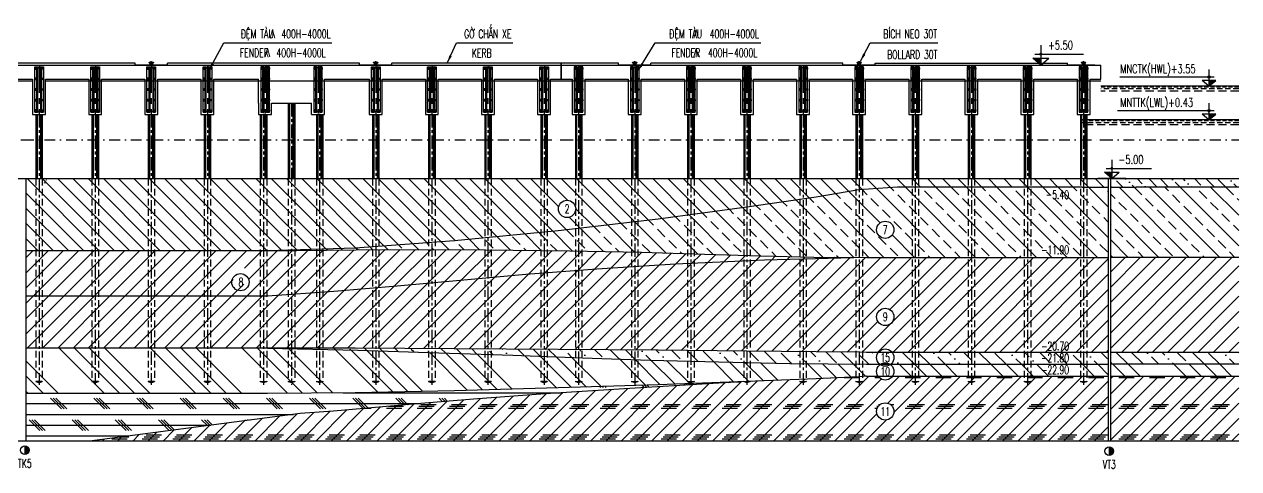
# Model space of a CAD drawing. Extents: x 109700 to 132561, y 54597 to 58712.
# Drawn here: x 121306 to 132561, y 54597 to 58712 of the extents above; entities that cross this region are included whole.
import ezdxf
from ezdxf.enums import TextEntityAlignment as Align

# ---------------------------------------------------------------- set-up
doc = ezdxf.new("R2010")
doc.units = 0
doc.header["$LTSCALE"] = 10
doc.header["$MEASUREMENT"] = 0
for name, pattern in [('CENTER', [2, 1.25, -0.25, 0.25, -0.25]), ('DASHDOT', [1, 0.5, -0.25, 0, -0.25]), ('HIDDEN', [0.375, 0.25, -0.125])]:
    doc.linetypes.add(name, pattern=pattern)
doc.layers.get('0').update_dxf_attribs({"color": 6, "linetype": 'CONTINUOUS'})
for name, color, linetype in [('BORDER', 6, 'CONTINUOUS'), ('Da', 9, 'CONTINUOUS'), ('Dem tau', 45, 'CONTINUOUS'), ('Dia chat', 8, 'CONTINUOUS'), ('Hatch', 8, 'CONTINUOUS'), ('Hatch coc', 7, 'CONTINUOUS'), ('Khuat 151', 151, 'HIDDEN'), ('Kich thuoc', 2, 'CONTINUOUS'), ('Lop dat', 171, 'CONTINUOUS'), ('Net tim', 6, 'CONTINUOUS'), ('Text', 4, 'CONTINUOUS'), ('Tim', 8, 'CENTER')]:
    doc.layers.add(name, color=color, linetype=linetype)
doc.styles.add('Chu thuong', font='vnsimple.shx', dxfattribs={"width": 0.75})
doc.styles.add('Kichthuoc', font='romans.shx', dxfattribs={"width": 0.6})
doc.styles.get("Standard").update_dxf_attribs({"font": 'vnsimpleh.shx', "width": 0.7})
doc.styles.add('Ten', font='Vharialn.ttf')
doc.linetypes.add('DAT_LINE', pattern='A,0.2,[2,g.shx,S=0.017,R=0,X=-0.017,Y=0],0.22', length=0.42)
doc.dimstyles.new('Le 500', dxfattribs={"dimscale": 500, "dimtxt": 0.2, "dimasz": 0.15, "dimexe": 0.1, "dimexo": 0.2, "dimgap": 0.1, "dimtad": 1, "dimdec": 0, "dimzin": 0, "dimdsep": 46, "dimtxsty": 'Kichthuoc', "dimblk": 'ARCHTICK', "dimcen": 0, "dimdle": 0.1, "dimclrd": 2, "dimclre": 2, "dimclrt": 256, "dimadec": 0, "dimazin": 0, "dimtfac": 1, "dimtdec": 0, "dimtix": 1, "dimtmove": 2, "dimatfit": 3, "dimfxl": 1, "dimtolj": 1, "dimtzin": 0, "dimarcsym": 0})
pattern_1 = [(45, (0, -7e-12), (-70.71068, 70.71068), []), (180, (70.7, -7e-12), (-6e-14, -282.8427), [141.42136, -141.42136]), (180, (88.4, 17.68), (-6e-14, -282.8427), [141.42136, -141.42136]), (180, (106.07, 35.36), (-6e-14, -282.8427), [141.42136, -141.42136])]

# ---------------------------------------------------------------- blocks, each defined once
blk = doc.blocks.new('Lamda 400H-3500L (mdung)')
at = {"layer": 'Dem tau'}
for p, q in [((0, 405), (0, -15)), ((27, 405), (0, 405)), ((16, 405), (16, -15)), ((16, 405), (24, 400)), ((27, 405), (38, 400)), ((27, 396), (27, -6)), ((53, 395), (27, 395)), ((53, 405), (42, 400)), ((80, 405), (53, 405)), ((53, 396), (53, -6)), ((64, 405), (56, 400)), ((64, 405), (64, -15)), ((80, -15), (80, 405)), ((0, -15), (27, -15)), ((27, -15), (0, -15)), ((16, -15), (24, -10)), ((53, -5), (27, -5)), ((27, -15), (38, -10)), ((53, -15), (42, -10)), ((80, -15), (53, -15)), ((53, -15), (80, -15)), ((64, -15), (56, -10))]:
    blk.add_line(p, q, dxfattribs=at)
for points in [[(12, 384), (12, 396), (0, 396), (0, 384)], [(68, 384), (68, 396), (80, 396), (80, 384)], [(12, 289), (12, 301), (0, 301), (0, 289)], [(68, 289), (68, 301), (80, 301), (80, 289)], [(12, 189), (12, 201), (0, 201), (0, 189)], [(68, 189), (68, 201), (80, 201), (80, 189)], [(12, 91), (12, 103), (0, 103), (0, 91)], [(12, -6), (12, 6), (0, 6), (0, -6)], [(68, 91), (68, 103), (80, 103), (80, 91)], [(68, -6), (68, 6), (80, 6), (80, -6)]]:
    blk.add_lwpolyline(points, close=True, dxfattribs=at)
for centre, radius, start, end in [((23, 396), 4.05, 358.0764, 68.0888), ((40, 404), 5, 242.8611, 297.1389), ((57, 396), 4.05, 111.9112, 181.9236), ((23, -6), 4.05, 291.9112, 1.9236), ((40, -14), 5, 62.8611, 117.1389), ((57, -6), 4.05, 178.0764, 248.0888)]:
    blk.add_arc(centre, radius, start, end, dxfattribs=at)
at = {"layer": 'Dem tau', "extrusion": (0, 0, -1)}
for centre in [(8, 390), (8, 295), (8, 195), (8, 97), (8, 0)]:
    blk.add_ellipse(centre, major_axis=(0, 4.2), ratio=0.5, dxfattribs=at)
at = {"layer": 'Dem tau'}
for centre in [(72, 390), (72, 295), (72, 195), (72, 97), (72, 0)]:
    blk.add_ellipse(centre, major_axis=(0, 4.2), ratio=0.5, dxfattribs=at)
at = {"layer": 'Tim', "ltscale": 5}
for p, q in [((14, 390), (-3, 390)), ((8, 382), (8, 399)), ((66, 390), (83, 390)), ((72, 382), (72, 399)), ((14, 295), (-3, 295)), ((8, 286), (8, 304)), ((66, 295), (83, 295)), ((72, 286), (72, 304)), ((14, 195), (-3, 195)), ((8, 187), (8, 204)), ((66, 195), (83, 195)), ((72, 187), (72, 204)), ((14, 97), (-3, 97)), ((8, 89), (8, 107)), ((8, -8), (8, 9)), ((66, 97), (83, 97)), ((72, 89), (72, 107)), ((72, -8), (72, 9)), ((14, 0), (-3, 0)), ((66, 0), (83, 0))]:
    blk.add_line(p, q, dxfattribs=at)
at = {"layer": 'Tim', "ltscale": 20}
blk.add_line((40, 414), (40, -26), dxfattribs=at)
blk = doc.blocks.new('_ArchTick')
at = {"color": 0, "linetype": 'ByBlock', "const_width": 0.15}
blk.add_lwpolyline([(-0.5, -0.5), (0.5, 0.5)], dxfattribs=at)
blk = doc.blocks.new('Md bich neo 200T')
at = {"layer": 'Net tim'}
blk.add_lwpolyline([(-52, 0), (-55, 6, -0.414214), (-50, 11), (50, 11, -0.414214), (55, 6), (52, 0)], format="xyb", close=True, dxfattribs=at)
for points in [[(-22, 25, 0.085878), (-24, 41, 0.317057), (-31, 46), (-32, 46, -0.869214), (-34, 62, -0.140625), (34, 62, -0.869214), (32, 46), (31, 46, 0.317057), (24, 41, 0.085878), (22, 25)], [(30, 11, -0.414214), (22, 19), (22, 45, 1), (-22, 45), (-22, 19, -0.414214), (-30, 11)]]:
    blk.add_lwpolyline(points, format="xyb", dxfattribs=at)
at = {"layer": 'Tim', "ltscale": 25}
blk.add_line((0, 0), (0, 82), dxfattribs=at)
blk = doc.blocks.new('A$C4AE13D6C')
at = {"layer": 'Net tim', "xscale": 0.5, "yscale": 0.5, "zscale": 0.5}
blk.add_blockref('Md bich neo 200T', (0, -2.75), dxfattribs=at)

msp = doc.modelspace()

# ---------------------------------------------------------------- hatches: boundary and pattern name
at = {"layer": 'Dia chat'}
h = msp.add_hatch(dxfattribs=at)
h.set_pattern_fill('ANSI31', color=256, scale=800, angle=90, style=0)
h.paths.add_polyline_path([(128645, 57112), (129039.1, 57178.9), (129398.6, 57204.2), (131111.4, 57204.2), (131351.4, 57204.2), (131351.4, 57283.2), (121321.4, 57283.2), (121321.4, 56614.2), (123561.4, 56614.2), (124372.1, 56639.6), (125293.5, 56706.4), (126253.5, 56800.9), (127180.2, 56909.2), (128001.4, 57017.5)])
h.paths.add_polyline_path([(126416.4, 57003.2, -1), (126256.4, 57003.2, -1)], flags=16)
h.paths.add_polyline_path([(126299.1, 56943.2), (126373.8, 56943.2), (126373.8, 57063.2), (126299.1, 57063.2)], flags=8)
h.paths.add_polyline_path([(121473.1, 57227.3), (121530, 57227.3), (121530, 57302.6), (121473.1, 57302.6)], flags=9)
h = msp.add_hatch(dxfattribs=at)
h.set_pattern_fill('ANSI33', color=256, scale=800, angle=90, style=0)
h.paths.add_polyline_path([(131351.4, 57204.2), (131111.4, 57204.2), (129398.6, 57204.2), (129039.1, 57178.9), (128645, 57112), (128001.4, 57017.5), (127180.2, 56909.2), (126253.5, 56800.9), (125293.5, 56706.4), (124372.1, 56639.6), (123561.4, 56614.2), (124654.2, 56625.7), (125577.7, 56625.1), (126359.7, 56615.8), (127027.6, 56600.9), (127609.1, 56584), (128131.8, 56568.4), (128623.4, 56557.3), (129111.4, 56554.2), (131351.4, 56554.2)])
h.paths.add_polyline_path([(129205.3, 56809.2, -1), (129365.3, 56809.2, -1)], flags=16)
h.paths.add_polyline_path([(129247.9, 56749.2), (129322.6, 56749.2), (129322.6, 56869.2), (129247.9, 56869.2)], flags=8)
h.paths.add_polyline_path([(130716.3, 56564.4), (131008.8, 56564.4), (131008.8, 56684.4), (130716.3, 56684.4)], flags=24)
h.paths.add_polyline_path([(130746, 57074.3), (131008.8, 57074.3), (131008.8, 57194.3), (130746, 57194.3)], flags=24)
h = msp.add_hatch(dxfattribs=at)
h.set_pattern_fill('ANSI33', color=256, scale=800, angle=90, style=0)
h.paths.add_polyline_path([(132561.1, 57204.2), (131611.4, 57204.2), (131371.4, 57204.2), (131371.4, 56554.2), (132561.1, 56554.2)])
h = msp.add_hatch(dxfattribs=at)
h.set_pattern_fill('ANSI31', color=256, scale=800, style=0)
h.paths.add_polyline_path([(127340.4, 56489.8), (128165.4, 56527.2), (129111.4, 56554.2), (128623.4, 56557.3), (128131.8, 56568.4), (127609.1, 56584), (127027.6, 56600.9), (126359.7, 56615.8), (125577.7, 56625.1), (124654.2, 56625.7), (123561.4, 56614.2), (121321.4, 56614.2), (121321.4, 56194.2), (123561.4, 56194.2), (124174.4, 56238.8), (124761.4, 56288.7), (125347, 56341.4), (125955.7, 56394.2), (126612, 56444.6)])
edge = h.paths.add_edge_path(flags=16)
edge.add_arc((123314.6, 56382.8), 80, 0, 360)
h = msp.add_hatch(dxfattribs=at)
h.set_pattern_fill('ANSI34', color=256, scale=800, angle=90, style=0)
h.paths.add_polyline_path([(131351.4, 55564.2), (129335.8, 55564.2, -0.0114491), (129332.9, 55562, -0.2375623), (129365.3, 55497.7, -0.1446513), (129352.4, 55454.2), (131351.4, 55454.2)])
h.paths.add_polyline_path([(129205.3, 55497.7, -0.2375623), (129237.6, 55562, -0.0114491), (129234.7, 55564.2), (129111.4, 55564.2), (128399.7, 55571.9), (127738.9, 55585.5), (127106.3, 55603.5), (126478.8, 55624.8), (125833.5, 55647.8), (125147.5, 55671.3), (124397.8, 55693.9), (123561.4, 55714.2), (121321.4, 55714.2), (121321.4, 55294.2), (123561.4, 55294.2), (124372.1, 55301.1), (125293.5, 55319.2), (126253.5, 55344.8), (127180.2, 55374.2), (128001.4, 55403.6), (128645, 55429.2), (129039.1, 55447.3), (129111.4, 55454.2), (129218.1, 55454.2, -0.1446513)])
h.paths.add_polyline_path([(130696.5, 55452.6), (131008.8, 55452.6), (131008.8, 55572.6), (130696.5, 55572.6)], flags=9)
h = msp.add_hatch(dxfattribs=at)
h.set_pattern_fill('ANSI34', color=256, scale=800, angle=90, style=0)
h.paths.add_polyline_path([(132561.1, 55564.2), (131371.4, 55564.2), (131371.4, 55454.2), (132561.1, 55454.2)])
at = {"layer": 'Hatch'}
h = msp.add_hatch(dxfattribs=at)
h.set_pattern_fill('ANSI31', color=256, scale=800, style=0)
h.paths.add_polyline_path([(131351.4, 56554.2), (129111.4, 56554.2), (128165.4, 56527.2), (127340.4, 56489.8), (126612, 56444.6), (125955.7, 56394.2), (125347, 56341.4), (124761.4, 56288.7), (124174.4, 56238.8), (123561.4, 56194.2), (121321.4, 56194.2), (121321.4, 55714.2), (123561.4, 55714.2), (124372.1, 55712.5), (125293.5, 55708), (126253.5, 55701.6), (127180.2, 55694.2), (128001.4, 55686.9), (128645, 55680.5), (129039.1, 55675.9), (129111.4, 55674.2), (129221.3, 55674.2, -0.5002199), (129349.3, 55674.2), (131351.4, 55674.2)])
h.paths.add_polyline_path([(129365.3, 56002.8, -1), (129205.3, 56002.8, -1)], flags=16)
h.paths.add_polyline_path([(129249.2, 55942.8), (129321.4, 55942.8), (129321.4, 56062.8), (129249.2, 56062.8)], flags=8)
h.paths.add_polyline_path([(130696.5, 55672.6), (131008.8, 55672.6), (131008.8, 55792.6), (130696.5, 55792.6)], flags=9)
h = msp.add_hatch(dxfattribs=at)
h.set_pattern_fill('ANSI31', color=256, scale=800, style=0)
h.paths.add_polyline_path([(132561.1, 56554.2), (131371.4, 56554.2), (131371.4, 55674.2), (132561.1, 55674.2)])
h = msp.add_hatch(dxfattribs=at)
h.set_pattern_fill('ANSI36', color=256, scale=800, angle=90, style=0)
h.paths.add_polyline_path([(131351.4, 55674.2), (129349.3, 55674.2, -0.1621874), (129365.3, 55626.2, -0.2254999), (129335.8, 55564.2), (131351.4, 55564.2)])
h.paths.add_polyline_path([(129205.3, 55626.2, -0.1621874), (129221.3, 55674.2), (129111.4, 55674.2), (129039.1, 55675.9), (128645, 55680.5), (128001.4, 55686.9), (127180.2, 55694.2), (126253.5, 55701.6), (125293.5, 55708), (124372.1, 55712.5), (123561.4, 55714.2), (124397.8, 55693.9), (125147.5, 55671.3), (125833.5, 55647.8), (126478.8, 55624.8), (127106.3, 55603.5), (127738.9, 55585.5), (128399.7, 55571.9), (129111.4, 55564.2), (129234.7, 55564.2, -0.2254999)])
h.paths.add_polyline_path([(130706.4, 55562.6), (131008.8, 55562.6), (131008.8, 55682.6), (130706.4, 55682.6)], flags=9)
h = msp.add_hatch(dxfattribs=at)
h.set_pattern_fill('ANSI36', color=256, scale=800, angle=90, style=0)
h.paths.add_polyline_path([(132561.1, 55674.2), (131371.4, 55674.2), (131371.4, 55564.2), (132561.1, 55564.2)])
h = msp.add_hatch(dxfattribs=at)
h.set_pattern_fill('CORK', color=256, scale=800, style=0)
h.set_pattern_definition([(0, (0, -7e-12), (0, 100), []), (135, (50, -50), (-200, -200), [141.42136, -141.42136]), (135, (75, -50), (-200, -200), [141.42136, -141.42136]), (135, (100, -50), (-200, -200), [141.42136, -141.42136])])
h.paths.add_polyline_path([(123863.7, 55108.5), (124173.4, 55130.7), (124522.8, 55160.4), (124944.4, 55197.1), (125470.6, 55240.3), (126133.9, 55289.4), (126966.7, 55344), (128001.4, 55403.6), (127180.2, 55374.2), (126253.5, 55344.8), (125293.5, 55319.2), (124372.1, 55301.1), (123561.4, 55294.2), (121321.4, 55294.2), (121321.4, 54853.1), (121910.2, 54853.1)])
h = msp.add_hatch(dxfattribs=at)
h.set_pattern_fill('CORK', color=256, scale=800, angle=45, style=0)
h.set_pattern_definition(pattern_1)
h.paths.add_polyline_path([(131351.4, 55454.2), (129352.4, 55454.2, -0.543823), (129218.1, 55454.2), (129111.4, 55454.2), (129039.1, 55447.3), (128645, 55429.2), (128001.4, 55403.6), (126966.7, 55344), (126133.9, 55289.4), (125470.6, 55240.3), (124944.4, 55197.1), (124522.8, 55160.4), (124173.4, 55130.7), (123863.7, 55108.5), (121910.2, 54853.1), (131351.4, 54853.1)])
h.paths.add_polyline_path([(129205.3, 55127, -1), (129365.3, 55127, -1)], flags=16)
h.paths.add_polyline_path([(129239.3, 55067), (129331.3, 55067), (129331.3, 55187), (129239.3, 55187)], flags=8)
h = msp.add_hatch(dxfattribs=at)
h.set_pattern_fill('CORK', color=256, scale=800, angle=45, style=0)
h.set_pattern_definition(pattern_1)
h.paths.add_polyline_path([(132561.1, 55454.2), (131371.4, 55454.2), (131371.4, 54853.1), (132561.1, 54853.1)])
at = {"layer": 'Kich thuoc'}
h = msp.add_hatch(color=256, dxfattribs=at)
h.paths.add_polyline_path([(130727.3, 58398.7), (130652.5, 58398.7), (130727.3, 58333.2)])
h.paths.add_polyline_path([(130727.3, 58436.1), (130713.3, 58436.1, 0.4142136), (130727.3, 58422.1)])
h.paths.add_polyline_path([(130727.3, 58450.1, 0.4142136), (130713.3, 58436.1), (130727.3, 58436.1)])
h.paths.add_polyline_path([(130727.3, 58450.1), (130727.3, 58436.1), (130741.4, 58436.1, 0.4142136)])
h.paths.add_polyline_path([(130741.4, 58436.1), (130727.3, 58436.1), (130727.3, 58422.1, 0.4142136)])
h = msp.add_hatch(color=256, dxfattribs=at)
h.paths.add_polyline_path([(132285.7, 58192.8), (132348.1, 58192.8), (132285.7, 58138.2)])
h.paths.add_polyline_path([(132285.7, 58223.9), (132297.4, 58223.9, -0.4142136), (132285.7, 58212.2)])
h.paths.add_polyline_path([(132285.7, 58235.6, -0.4142136), (132297.4, 58223.9), (132285.7, 58223.9)])
h.paths.add_polyline_path([(132285.7, 58235.6), (132285.7, 58223.9), (132274, 58223.9, -0.4142136)])
h.paths.add_polyline_path([(132274, 58223.9), (132285.7, 58223.9), (132285.7, 58212.2, -0.4142136)])
h = msp.add_hatch(color=256, dxfattribs=at)
h.paths.add_polyline_path([(132285.7, 57880.8), (132348.1, 57880.8), (132285.7, 57826.2)])
h.paths.add_polyline_path([(132285.7, 57911.9), (132297.4, 57911.9, -0.4142136), (132285.7, 57900.2)])
h.paths.add_polyline_path([(132285.7, 57923.6, -0.4142136), (132297.4, 57911.9), (132285.7, 57911.9)])
h.paths.add_polyline_path([(132285.7, 57923.6), (132285.7, 57911.9), (132274, 57911.9, -0.4142136)])
h.paths.add_polyline_path([(132274, 57911.9), (132285.7, 57911.9), (132285.7, 57900.2, -0.4142136)])
h = msp.add_hatch(color=256, dxfattribs=at)
h.paths.add_polyline_path([(131385.5, 57343.8), (131316.2, 57343.8), (131385.5, 57283.2)])
h.paths.add_polyline_path([(131385.5, 57378.5), (131372.5, 57378.5, 0.4142136), (131385.5, 57365.5)])
h.paths.add_polyline_path([(131385.5, 57391.4, 0.4142136), (131372.5, 57378.5), (131385.5, 57378.5)])
h.paths.add_polyline_path([(131385.5, 57391.4), (131385.5, 57378.5), (131398.5, 57378.5, 0.4142136)])
h.paths.add_polyline_path([(131398.5, 57378.5), (131385.5, 57378.5), (131385.5, 57365.5, 0.4142136)])
at = {"layer": 'Text'}
h = msp.add_hatch(dxfattribs=at)
h.set_pattern_fill('ANSI36', color=256, scale=600, angle=90, style=0)
h.paths.add_polyline_path([(132561.1, 57283.2), (131371.4, 57283.2), (131371.4, 57204.2), (131611.4, 57204.2), (132561.1, 57204.2)])
for points in [[(121351.4, 54768.8, 0.4142136), (121311.4, 54808.8), (121311.4, 54728.8, 0.4142136)], [(131401.4, 54759.8, 0.4142136), (131361.4, 54799.8), (131361.4, 54719.8, 0.4142136)]]:
    msp.add_hatch(color=253, dxfattribs=at).paths.add_polyline_path(points)

# ---------------------------------------------------------------- linework, layer by layer
for p, q in [((116283.4, 58333.2), (131283.4, 58333.2)), ((122333.4, 58353.2), (120753.4, 58353.2)), ((122333.4, 58333.2), (122333.4, 58353.2)), ((122633.4, 58333.2), (122633.4, 58353.2)), ((124413.4, 58353.2), (122633.4, 58353.2)), ((124413.4, 58333.2), (124413.4, 58353.2)), ((124713.4, 58333.2), (124713.4, 58353.2)), ((126813.4, 58353.2), (124713.4, 58353.2)), ((126282.4, 58203.2), (126282.4, 58353.2)), ((126284.4, 58203.2), (126284.4, 58353.2)), ((126813.4, 58333.2), (126813.4, 58353.2)), ((127113.4, 58333.2), (127113.4, 58353.2)), ((128893.4, 58353.2), (127113.4, 58353.2)), ((128893.4, 58333.2), (128893.4, 58353.2)), ((129193.4, 58333.2), (129193.4, 58353.2)), ((129193.4, 58353.2), (130973.4, 58353.2)), ((130973.4, 58333.2), (130973.4, 58353.2)), ((131283.4, 58203.2), (131283.4, 58333.2)), ((121183.4, 58203.2), (121383.4, 58203.2)), ((121503.4, 58203.2), (121903.4, 58203.2)), ((122023.4, 58203.2), (122423.4, 58203.2)), ((122543.4, 58203.2), (122943.4, 58203.2)), ((123063.4, 58203.2), (123478.4, 58203.2)), ((123478.4, 57983.2), (123478.4, 58203.2)), ((124088.4, 58203.2), (124503.4, 58203.2)), ((124623.4, 58203.2), (125023.4, 58203.2)), ((125143.4, 58203.2), (125543.4, 58203.2)), ((125663.4, 58203.2), (126063.4, 58203.2)), ((126183.4, 58203.2), (126383.4, 58203.2)), ((126503.4, 58203.2), (126903.4, 58203.2)), ((127023.4, 58203.2), (127423.4, 58203.2)), ((127543.4, 58203.2), (127943.4, 58203.2)), ((128063.4, 58203.2), (128463.4, 58203.2)), ((128583.4, 58203.2), (128983.4, 58203.2)), ((129103.4, 58203.2), (129503.4, 58203.2)), ((129623.4, 58203.2), (130023.4, 58203.2)), ((130143.4, 58203.2), (130543.4, 58203.2)), ((130663.4, 58203.2), (131063.4, 58203.2)), ((131183.4, 58203.2), (131283.4, 58203.2)), ((132561.1, 58138.2), (131283.4, 58138.2)), ((123598.4, 57878.2), (123598.4, 57983.2)), ((123598.4, 57983.2), (123968.4, 57983.2)), ((123753.4, 57983.2), (123753.4, 57283.2)), ((123813.4, 57983.2), (123813.4, 57283.2)), ((123968.4, 57878.2), (123968.4, 57983.2)), ((121413.4, 57878.2), (121413.4, 57283.2)), ((121473.4, 57878.2), (121473.4, 57283.2)), ((121933.4, 57878.2), (121933.4, 57283.2)), ((121993.4, 57878.2), (121993.4, 57283.2)), ((122453.4, 57878.2), (122453.4, 57283.2)), ((122513.4, 57878.2), (122513.4, 57283.2)), ((122973.4, 57878.2), (122973.4, 57283.2)), ((123033.4, 57878.2), (123033.4, 57283.2)), ((123493.4, 57878.2), (123493.4, 57283.2)), ((123553.4, 57878.2), (123553.4, 57283.2)), ((124013.4, 57878.2), (124013.4, 57283.2)), ((124073.4, 57878.2), (124073.4, 57283.2)), ((124533.4, 57878.2), (124533.4, 57283.2)), ((124593.4, 57878.2), (124593.4, 57283.2)), ((125053.4, 57878.2), (125053.4, 57283.2)), ((125113.4, 57878.2), (125113.4, 57283.2)), ((125573.4, 57878.2), (125573.4, 57283.2)), ((125633.4, 57878.2), (125633.4, 57283.2)), ((126093.4, 57878.2), (126093.4, 57283.2)), ((126153.4, 57878.2), (126153.4, 57283.2)), ((126413.4, 57878.2), (126413.4, 57283.2)), ((126473.4, 57878.2), (126473.4, 57283.2)), ((126933.4, 57878.2), (126933.4, 57283.2)), ((126993.4, 57878.2), (126993.4, 57283.2)), ((127453.4, 57878.2), (127453.4, 57283.2)), ((127513.4, 57878.2), (127513.4, 57283.2)), ((127973.4, 57878.2), (127973.4, 57283.2)), ((128033.4, 57878.2), (128033.4, 57283.2)), ((128493.4, 57878.2), (128493.4, 57283.2)), ((128553.4, 57878.2), (128553.4, 57283.2)), ((129013.4, 57878.2), (129013.4, 57283.2)), ((129073.4, 57878.2), (129073.4, 57283.2)), ((129533.4, 57878.2), (129533.4, 57283.2)), ((129593.4, 57878.2), (129593.4, 57283.2)), ((130053.4, 57878.2), (130053.4, 57283.2)), ((130113.4, 57878.2), (130113.4, 57283.2)), ((130573.4, 57878.2), (130573.4, 57283.2)), ((130633.4, 57878.2), (130633.4, 57283.2)), ((131093.4, 57878.2), (131093.4, 57283.2)), ((131153.4, 57878.2), (131153.4, 57283.2))]:
    msp.add_line(p, q)
at = {"linetype": 'HIDDEN', "ltscale": 25}
for p, q in [((121413.4, 57283.2), (121413.4, 55403.2)), ((121473.4, 57283.2), (121473.4, 55403.2)), ((121933.4, 57283.2), (121933.4, 55403.2)), ((121993.4, 57283.2), (121993.4, 55403.2)), ((122453.4, 57283.2), (122453.4, 55403.2)), ((122513.4, 57283.2), (122513.4, 55403.2)), ((122973.4, 57283.2), (122973.4, 55403.2)), ((123033.4, 57283.2), (123033.4, 55403.2)), ((123493.4, 57283.2), (123493.4, 55403.2)), ((123553.4, 57283.2), (123553.4, 55403.2)), ((123753.4, 57283.2), (123753.4, 55403.2)), ((123813.4, 57283.2), (123813.4, 55403.2)), ((124013.4, 57283.2), (124013.4, 55403.2)), ((124073.4, 57283.2), (124073.4, 55403.2)), ((124533.4, 57283.2), (124533.4, 55403.2)), ((124593.4, 57283.2), (124593.4, 55403.2)), ((125053.4, 57283.2), (125053.4, 55403.2)), ((125113.4, 57283.2), (125113.4, 55403.2)), ((125573.4, 57283.2), (125573.4, 55403.2)), ((125633.4, 57283.2), (125633.4, 55403.2)), ((126093.4, 57283.2), (126093.4, 55403.2)), ((126153.4, 57283.2), (126153.4, 55403.2)), ((126413.4, 57283.2), (126413.4, 55403.2)), ((126473.4, 57283.2), (126473.4, 55403.2)), ((126933.4, 57283.2), (126933.4, 55403.2)), ((126993.4, 57283.2), (126993.4, 55403.2)), ((127453.4, 57283.2), (127453.4, 55403.2)), ((127513.4, 57283.2), (127513.4, 55403.2)), ((127973.4, 57283.2), (127973.4, 55403.2)), ((128033.4, 57283.2), (128033.4, 55403.2)), ((128493.4, 57283.2), (128493.4, 55403.2)), ((128553.4, 57283.2), (128553.4, 55403.2)), ((129013.4, 57283.2), (129013.4, 55403.2)), ((129073.4, 57283.2), (129073.4, 55403.2)), ((129533.4, 57283.2), (129533.4, 55403.2)), ((129593.4, 57283.2), (129593.4, 55403.2)), ((130053.4, 57283.2), (130053.4, 55403.2)), ((130113.4, 57283.2), (130113.4, 55403.2)), ((130573.4, 57283.2), (130573.4, 55403.2)), ((130633.4, 57283.2), (130633.4, 55403.2)), ((131093.4, 57283.2), (131093.4, 55403.2)), ((131153.4, 57283.2), (131153.4, 55403.2)), ((121442.7, 55393.5), (121442.7, 55403.2)), ((121442.7, 55393.5), (121444.2, 55393.5)), ((121444.2, 55393.5), (121444.2, 55403.2)), ((121962.7, 55393.5), (121962.7, 55403.2)), ((121962.7, 55393.5), (121964.2, 55393.5)), ((121964.2, 55393.5), (121964.2, 55403.2)), ((122482.7, 55393.5), (122482.7, 55403.2)), ((122482.7, 55393.5), (122484.2, 55393.5)), ((122484.2, 55393.5), (122484.2, 55403.2)), ((123002.7, 55393.5), (123002.7, 55403.2)), ((123002.7, 55393.5), (123004.2, 55393.5)), ((123004.2, 55393.5), (123004.2, 55403.2)), ((123522.7, 55393.5), (123522.7, 55403.2)), ((123524.2, 55393.5), (123522.7, 55393.5)), ((123524.2, 55393.5), (123524.2, 55403.2)), ((123782.7, 55393.5), (123782.7, 55403.2)), ((123784.2, 55393.5), (123782.7, 55393.5)), ((123784.2, 55393.5), (123784.2, 55403.2)), ((124042.7, 55393.5), (124042.7, 55403.2)), ((124044.2, 55393.5), (124042.7, 55393.5)), ((124044.2, 55393.5), (124044.2, 55403.2)), ((124562.7, 55393.5), (124562.7, 55403.2)), ((124562.7, 55393.5), (124564.2, 55393.5)), ((124564.2, 55393.5), (124564.2, 55403.2)), ((125082.7, 55393.5), (125082.7, 55403.2)), ((125082.7, 55393.5), (125084.2, 55393.5)), ((125084.2, 55393.5), (125084.2, 55403.2)), ((125602.7, 55393.5), (125602.7, 55403.2)), ((125602.7, 55393.5), (125604.2, 55393.5)), ((125604.2, 55393.5), (125604.2, 55403.2)), ((126122.7, 55393.5), (126122.7, 55403.2)), ((126122.7, 55393.5), (126124.2, 55393.5)), ((126124.2, 55393.5), (126124.2, 55403.2)), ((126442.7, 55393.5), (126442.7, 55403.2)), ((126444.2, 55393.5), (126442.7, 55393.5)), ((126444.2, 55393.5), (126444.2, 55403.2)), ((126962.7, 55393.5), (126962.7, 55403.2)), ((126964.2, 55393.5), (126962.7, 55393.5)), ((126964.2, 55393.5), (126964.2, 55403.2)), ((127482.7, 55393.5), (127482.7, 55403.2)), ((127484.2, 55393.5), (127482.7, 55393.5)), ((127484.2, 55393.5), (127484.2, 55403.2)), ((128002.7, 55393.5), (128002.7, 55403.2)), ((128004.2, 55393.5), (128002.7, 55393.5)), ((128004.2, 55393.5), (128004.2, 55403.2)), ((128522.7, 55393.5), (128522.7, 55403.2)), ((128524.2, 55393.5), (128522.7, 55393.5)), ((128524.2, 55393.5), (128524.2, 55403.2)), ((129042.7, 55393.5), (129042.7, 55403.2)), ((129044.2, 55393.5), (129042.7, 55393.5)), ((129044.2, 55393.5), (129044.2, 55403.2)), ((129562.7, 55393.5), (129562.7, 55403.2)), ((129564.2, 55393.5), (129562.7, 55393.5)), ((129564.2, 55393.5), (129564.2, 55403.2)), ((130082.7, 55393.5), (130082.7, 55403.2)), ((130084.2, 55393.5), (130082.7, 55393.5)), ((130084.2, 55393.5), (130084.2, 55403.2)), ((130602.7, 55393.5), (130602.7, 55403.2)), ((130604.2, 55393.5), (130602.7, 55393.5)), ((130604.2, 55393.5), (130604.2, 55403.2)), ((131122.7, 55393.5), (131122.7, 55403.2)), ((131124.2, 55393.5), (131122.7, 55393.5)), ((131124.2, 55393.5), (131124.2, 55403.2))]:
    msp.add_line(p, q, dxfattribs=at)
for points in [[(122633.4, 58333.2), (122333.4, 58333.2)], [(124713.4, 58333.2), (124413.4, 58333.2)], [(127113.4, 58333.2), (126813.4, 58333.2)], [(129193.4, 58333.2), (128893.4, 58333.2)], [(131228.4, 58333.2), (130973.4, 58333.2)], [(121383.4, 58203.2), (121383.4, 57878.2), (121503.4, 57878.2), (121503.4, 58203.2)], [(121903.4, 58203.2), (121903.4, 57878.2), (122023.4, 57878.2), (122023.4, 58203.2)], [(122423.4, 58203.2), (122423.4, 57878.2), (122543.4, 57878.2), (122543.4, 58203.2)], [(122943.4, 58203.2), (122943.4, 57878.2), (123063.4, 57878.2), (123063.4, 58203.2)], [(123968.4, 57878.2), (124088.4, 57878.2), (124088.4, 58203.2)], [(124503.4, 58203.2), (124503.4, 57878.2), (124623.4, 57878.2), (124623.4, 58203.2)], [(125023.4, 58203.2), (125023.4, 57878.2), (125143.4, 57878.2), (125143.4, 58203.2)], [(125543.4, 58203.2), (125543.4, 57878.2), (125663.4, 57878.2), (125663.4, 58203.2)], [(126063.4, 58203.2), (126063.4, 57878.2), (126183.4, 57878.2), (126183.4, 58203.2)], [(126383.4, 58203.2), (126383.4, 57878.2), (126503.4, 57878.2), (126503.4, 58203.2)], [(126903.4, 58203.2), (126903.4, 57878.2), (127023.4, 57878.2), (127023.4, 58203.2)], [(127423.4, 58203.2), (127423.4, 57878.2), (127543.4, 57878.2), (127543.4, 58203.2)], [(127943.4, 58203.2), (127943.4, 57878.2), (128063.4, 57878.2), (128063.4, 58203.2)], [(128463.4, 58203.2), (128463.4, 57878.2), (128583.4, 57878.2), (128583.4, 58203.2)], [(128983.4, 58203.2), (128983.4, 57878.2), (129103.4, 57878.2), (129103.4, 58203.2)], [(129503.4, 58203.2), (129503.4, 57878.2), (129623.4, 57878.2), (129623.4, 58203.2)], [(130023.4, 58203.2), (130023.4, 57878.2), (130143.4, 57878.2), (130143.4, 58203.2)], [(130543.4, 58203.2), (130543.4, 57878.2), (130663.4, 57878.2), (130663.4, 58203.2)], [(131063.4, 58203.2), (131063.4, 57878.2), (131183.4, 57878.2), (131183.4, 58203.2)], [(123478.4, 57983.2), (123478.4, 57878.2), (123598.4, 57878.2)]]:
    msp.add_lwpolyline(points)
for points in [[(121473.4, 55403.2), (121413.4, 55403.2), (121443.4, 55393.2), (121473.4, 55403.2)], [(121993.4, 55403.2), (121933.4, 55403.2), (121963.4, 55393.2), (121993.4, 55403.2)], [(122513.4, 55403.2), (122453.4, 55403.2), (122483.4, 55393.2), (122513.4, 55403.2)], [(123033.4, 55403.2), (122973.4, 55403.2), (123003.4, 55393.2), (123033.4, 55403.2)], [(123493.4, 55403.2), (123553.4, 55403.2), (123523.4, 55393.2), (123493.4, 55403.2)], [(123753.4, 55403.2), (123813.4, 55403.2), (123783.4, 55393.2), (123753.4, 55403.2)], [(124013.4, 55403.2), (124073.4, 55403.2), (124043.4, 55393.2), (124013.4, 55403.2)], [(124593.4, 55403.2), (124533.4, 55403.2), (124563.4, 55393.2), (124593.4, 55403.2)], [(125113.4, 55403.2), (125053.4, 55403.2), (125083.4, 55393.2), (125113.4, 55403.2)], [(125633.4, 55403.2), (125573.4, 55403.2), (125603.4, 55393.2), (125633.4, 55403.2)], [(126153.4, 55403.2), (126093.4, 55403.2), (126123.4, 55393.2), (126153.4, 55403.2)], [(126413.4, 55403.2), (126473.4, 55403.2), (126443.4, 55393.2), (126413.4, 55403.2)], [(126933.4, 55403.2), (126993.4, 55403.2), (126963.4, 55393.2), (126933.4, 55403.2)], [(127453.4, 55403.2), (127513.4, 55403.2), (127483.4, 55393.2), (127453.4, 55403.2)], [(127973.4, 55403.2), (128033.4, 55403.2), (128003.4, 55393.2), (127973.4, 55403.2)], [(128493.4, 55403.2), (128553.4, 55403.2), (128523.4, 55393.2), (128493.4, 55403.2)], [(129013.4, 55403.2), (129073.4, 55403.2), (129043.4, 55393.2), (129013.4, 55403.2)], [(129533.4, 55403.2), (129593.4, 55403.2), (129563.4, 55393.2), (129533.4, 55403.2)], [(130053.4, 55403.2), (130113.4, 55403.2), (130083.4, 55393.2), (130053.4, 55403.2)], [(130573.4, 55403.2), (130633.4, 55403.2), (130603.4, 55393.2), (130573.4, 55403.2)], [(131093.4, 55403.2), (131153.4, 55403.2), (131123.4, 55393.2), (131093.4, 55403.2)]]:
    msp.add_lwpolyline(points, dxfattribs=at)
at = {"layer": 'BORDER'}
for p, q in [((131111.4, 57204.2), (131351.4, 57204.2)), ((131371.4, 57204.2), (131611.4, 57204.2)), ((128001.4, 55403.6), (126966.7, 55344)), ((129111.4, 55454.2), (131351.4, 55454.2)), ((131371.4, 55454.2), (132561.1, 55454.2)), ((126133.9, 55289.4), (125470.6, 55240.3)), ((126966.7, 55344), (126133.9, 55289.4)), ((124522.8, 55160.4), (124173.4, 55130.7)), ((124944.4, 55197.1), (124522.8, 55160.4)), ((125470.6, 55240.3), (124944.4, 55197.1)), ((123863.7, 55108.5), (121910.2, 54853.1)), ((124173.4, 55130.7), (123863.7, 55108.5)), ((132561.1, 54853.1), (109755.2, 54853.1))]:
    msp.add_line(p, q, dxfattribs=at)
for points in [[(131111.4, 57204.2), (129398.6, 57204.2), (129039.1, 57178.9), (128645, 57112), (128001.4, 57017.5), (127180.2, 56909.2), (126253.5, 56800.9), (125293.5, 56706.4), (124372.1, 56639.6), (123561.4, 56614.2), (124654.2, 56625.7), (125577.7, 56625.1), (126359.7, 56615.8), (127027.6, 56600.9), (127609.1, 56584), (128131.8, 56568.4), (128623.4, 56557.3), (129111.4, 56554.2), (128165.4, 56527.2), (127340.4, 56489.8), (126612, 56444.6), (125955.7, 56394.2), (125347, 56341.4), (124761.4, 56288.7), (124174.4, 56238.8), (123561.4, 56194.2), (121321.4, 56194.2)], [(132561.1, 57204.2), (131611.4, 57204.2)], [(123561.4, 56614.2), (121321.4, 56614.2)], [(129111.4, 56554.2), (131351.4, 56554.2)], [(132561.1, 56554.2), (131371.4, 56554.2)], [(123561.4, 55714.2), (121321.4, 55714.2)], [(131351.4, 55674.2), (129111.4, 55674.2), (129039.1, 55675.9), (128645, 55680.5), (128001.4, 55686.9), (127180.2, 55694.2), (126253.5, 55701.6), (125293.5, 55708), (124372.1, 55712.5), (123561.4, 55714.2), (124397.8, 55693.9), (125147.5, 55671.3), (125833.5, 55647.8), (126478.8, 55624.8), (127106.3, 55603.5), (127738.9, 55585.5), (128399.7, 55571.9), (129111.4, 55564.2), (131351.4, 55564.2)], [(132561.1, 55674.2), (131371.4, 55674.2)], [(132561.1, 55564.2), (131371.4, 55564.2)], [(129111.4, 55454.2), (129039.1, 55447.3), (128645, 55429.2), (128001.4, 55403.6), (127180.2, 55374.2), (126253.5, 55344.8), (125293.5, 55319.2), (124372.1, 55301.1), (123561.4, 55294.2), (121321.4, 55294.2)]]:
    msp.add_lwpolyline(points, dxfattribs=at)
at = {"layer": 'Dia chat', "color": 8, "linetype": 'DAT_LINE', "ltscale": 100}
msp.add_line((116783.8, 57283.2), (132561.1, 57283.2), dxfattribs=at)
at = {"layer": 'Dia chat'}
for p, q in [((121321.4, 57283.2), (121321.4, 54853.1)), ((131351.4, 57283.2), (131351.4, 54853.1)), ((131371.4, 57283.2), (131371.4, 54853.1))]:
    msp.add_line(p, q, dxfattribs=at)
at = {"layer": 'Hatch'}
for p, q in [((121183.4, 58188.2), (121383.4, 58188.2)), ((121503.4, 58188.2), (131283.4, 58188.2))]:
    msp.add_line(p, q, dxfattribs=at)
at = {"layer": 'Hatch coc'}
for p, q in [((123758.4, 57283.2), (123758.4, 57978.2)), ((123768.4, 57283.2), (123768.4, 57978.2)), ((123798.4, 57283.2), (123798.4, 57978.2)), ((123808.4, 57283.2), (123808.4, 57978.2)), ((121418.4, 57283.2), (121418.4, 57878.2)), ((121428.4, 57283.2), (121428.4, 57878.2)), ((121458.4, 57283.2), (121458.4, 57878.2)), ((121468.4, 57283.2), (121468.4, 57878.2)), ((121938.4, 57283.2), (121938.4, 57878.2)), ((121948.4, 57283.2), (121948.4, 57878.2)), ((121978.4, 57283.2), (121978.4, 57878.2)), ((121988.4, 57283.2), (121988.4, 57878.2)), ((122458.4, 57283.2), (122458.4, 57878.2)), ((122468.4, 57283.2), (122468.4, 57878.2)), ((122498.4, 57283.2), (122498.4, 57878.2)), ((122508.4, 57283.2), (122508.4, 57878.2)), ((122978.4, 57283.2), (122978.4, 57878.2)), ((122988.4, 57283.2), (122988.4, 57878.2)), ((123018.4, 57283.2), (123018.4, 57878.2)), ((123028.4, 57283.2), (123028.4, 57878.2)), ((123498.4, 57283.2), (123498.4, 57878.2)), ((123508.4, 57283.2), (123508.4, 57878.2)), ((123538.4, 57283.2), (123538.4, 57878.2)), ((123548.4, 57283.2), (123548.4, 57878.2)), ((124018.4, 57283.2), (124018.4, 57878.2)), ((124028.4, 57283.2), (124028.4, 57878.2)), ((124058.4, 57283.2), (124058.4, 57878.2)), ((124068.4, 57283.2), (124068.4, 57878.2)), ((124538.4, 57283.2), (124538.4, 57878.2)), ((124548.4, 57283.2), (124548.4, 57878.2)), ((124578.4, 57283.2), (124578.4, 57878.2)), ((124588.4, 57283.2), (124588.4, 57878.2)), ((125058.4, 57283.2), (125058.4, 57878.2)), ((125068.4, 57283.2), (125068.4, 57878.2)), ((125098.4, 57283.2), (125098.4, 57878.2)), ((125108.4, 57283.2), (125108.4, 57878.2)), ((125578.4, 57283.2), (125578.4, 57878.2)), ((125588.4, 57283.2), (125588.4, 57878.2)), ((125618.4, 57283.2), (125618.4, 57878.2)), ((125628.4, 57283.2), (125628.4, 57878.2)), ((126098.4, 57283.2), (126098.4, 57878.2)), ((126108.4, 57283.2), (126108.4, 57878.2)), ((126138.4, 57283.2), (126138.4, 57878.2)), ((126148.4, 57283.2), (126148.4, 57878.2)), ((126418.4, 57283.2), (126418.4, 57878.2)), ((126428.4, 57283.2), (126428.4, 57878.2)), ((126458.4, 57283.2), (126458.4, 57878.2)), ((126468.4, 57283.2), (126468.4, 57878.2)), ((126938.4, 57283.2), (126938.4, 57878.2)), ((126948.4, 57283.2), (126948.4, 57878.2)), ((126978.4, 57283.2), (126978.4, 57878.2)), ((126988.4, 57283.2), (126988.4, 57878.2)), ((127458.4, 57283.2), (127458.4, 57878.2)), ((127468.4, 57283.2), (127468.4, 57878.2)), ((127498.4, 57283.2), (127498.4, 57878.2)), ((127508.4, 57283.2), (127508.4, 57878.2)), ((127978.4, 57283.2), (127978.4, 57878.2)), ((127988.4, 57283.2), (127988.4, 57878.2)), ((128018.4, 57283.2), (128018.4, 57878.2)), ((128028.4, 57283.2), (128028.4, 57878.2)), ((128498.4, 57283.2), (128498.4, 57878.2)), ((128508.4, 57283.2), (128508.4, 57878.2)), ((128538.4, 57283.2), (128538.4, 57878.2)), ((128548.4, 57283.2), (128548.4, 57878.2)), ((129018.4, 57283.2), (129018.4, 57878.2)), ((129028.4, 57283.2), (129028.4, 57878.2)), ((129058.4, 57283.2), (129058.4, 57878.2)), ((129068.4, 57283.2), (129068.4, 57878.2)), ((129538.4, 57283.2), (129538.4, 57878.2)), ((129548.4, 57283.2), (129548.4, 57878.2)), ((129578.4, 57283.2), (129578.4, 57878.2)), ((129588.4, 57283.2), (129588.4, 57878.2)), ((130058.4, 57283.2), (130058.4, 57878.2)), ((130068.4, 57283.2), (130068.4, 57878.2)), ((130098.4, 57283.2), (130098.4, 57878.2)), ((130108.4, 57283.2), (130108.4, 57878.2)), ((130578.4, 57283.2), (130578.4, 57878.2)), ((130588.4, 57283.2), (130588.4, 57878.2)), ((130618.4, 57283.2), (130618.4, 57878.2)), ((130628.4, 57283.2), (130628.4, 57878.2)), ((131098.4, 57283.2), (131098.4, 57878.2)), ((131108.4, 57283.2), (131108.4, 57878.2)), ((131138.4, 57283.2), (131138.4, 57878.2)), ((131148.4, 57283.2), (131148.4, 57878.2))]:
    msp.add_line(p, q, dxfattribs=at)
at = {"layer": 'Khuat 151', "color": 7, "ltscale": 15}
for p, q in [((132561.1, 58129.9), (131283.4, 58129.9)), ((132561.1, 57817.9), (131108.4, 57817.9))]:
    msp.add_line(p, q, dxfattribs=at)
at = {"layer": 'Khuat 151', "color": 7, "ltscale": 20}
for p, q in [((132561.1, 58113.4), (131283.4, 58113.4)), ((132561.1, 57801.4), (131108.4, 57801.4))]:
    msp.add_line(p, q, dxfattribs=at)
at = {"layer": 'Khuat 151', "color": 7, "ltscale": 30}
for p, q in [((132561.1, 58093.6), (131283.4, 58093.6)), ((132561.1, 57781.6), (131108.4, 57781.6))]:
    msp.add_line(p, q, dxfattribs=at)
at = {"layer": 'Kich thuoc'}
for p, q in [((130671.2, 58436.1), (131122.8, 58436.1)), ((130727.3, 58520.2), (130727.3, 58333.2)), ((130586.8, 58333.2), (130867.9, 58333.2)), ((130652.5, 58398.7), (130802.1, 58398.7)), ((130727.3, 58333.2), (130652.5, 58398.7)), ((130727.3, 58333.2), (130802.1, 58398.7)), ((132332.5, 58223.9), (131459.7, 58223.9)), ((132285.7, 58138.2), (132223.4, 58192.8)), ((132348.1, 58192.8), (132223.4, 58192.8)), ((132285.7, 58294.1), (132285.7, 58138.2)), ((132285.7, 58138.2), (132348.1, 58192.8)), ((132285.7, 57982.1), (132285.7, 57826.2)), ((132332.5, 57911.9), (131436.8, 57911.9)), ((132348.1, 57880.8), (132223.4, 57880.8)), ((132285.7, 57826.2), (132223.4, 57880.8)), ((132285.7, 57826.2), (132348.1, 57880.8)), ((131385.5, 57456.4), (131385.5, 57283.2)), ((131385.5, 57283.2), (131316.2, 57343.8)), ((131316.2, 57343.8), (131454.7, 57343.8)), ((131333.5, 57378.5), (131751.6, 57378.5)), ((131385.5, 57283.2), (131454.7, 57343.8)), ((131515.6, 57283.2), (131255.4, 57283.2))]:
    msp.add_line(p, q, dxfattribs=at)
for centre, radius in [((132285.7, 58223.9), 11.7), ((132285.7, 57911.9), 11.7), ((126336.4, 57003.2), 80), ((129285.3, 56809.2), 80), ((123309.6, 56324.2), 80), ((129285.3, 56002.8), 80), ((129285.3, 55626.2), 80), ((129285.3, 55497.7), 80), ((129285.3, 55127), 80), ((121311.4, 54768.8), 40), ((131361.4, 54759.8), 40)]:
    msp.add_circle(centre, radius, dxfattribs=at)
at = {"layer": 'Lop dat', "linetype": 'DASHDOT', "ltscale": 20}
msp.add_lwpolyline([(116283.4, 57642.2), (121273.4, 57642.2), (121293.4, 57642.2), (126273.4, 57642.2), (126293.4, 57642.2), (131273.4, 57642.2), (131293.4, 57642.2), (132561.1, 57642.2)], dxfattribs=at)
at = {"layer": 'Net tim', "linetype": 'Continuous'}
msp.add_line((132561.1, 57826.2), (131108.4, 57826.2), dxfattribs=at)
at = {"layer": 'Text'}
for p, q in [((121301.4, 57283.2), (121321.4, 57283.2)), ((131351.4, 57283.2), (131371.4, 57283.2)), ((121311.4, 54808.8), (121311.4, 54728.8)), ((131361.4, 54799.8), (131361.4, 54719.8))]:
    msp.add_line(p, q, dxfattribs=at)
at = {"layer": 'Tim', "ltscale": 10}
for p, q in [((123783.4, 57983.2), (123783.4, 55373.2)), ((121443.4, 57883.2), (121443.4, 55373.2)), ((121963.4, 57883.2), (121963.4, 55373.2)), ((122483.4, 57883.2), (122483.4, 55373.2)), ((123003.4, 57883.2), (123003.4, 55373.2)), ((123523.4, 57883.2), (123523.4, 55373.2)), ((124043.4, 57883.2), (124043.4, 55373.2)), ((124563.4, 57883.2), (124563.4, 55373.2)), ((125083.4, 57883.2), (125083.4, 55373.2)), ((125603.4, 57883.2), (125603.4, 55373.2)), ((126123.4, 57883.2), (126123.4, 55373.2)), ((126443.4, 57883.2), (126443.4, 55373.2)), ((126963.4, 57883.2), (126963.4, 55373.2)), ((127483.4, 57883.2), (127483.4, 55373.2)), ((128003.4, 57883.2), (128003.4, 55373.2)), ((128523.4, 57883.2), (128523.4, 55373.2)), ((129043.4, 57883.2), (129043.4, 55373.2)), ((129563.4, 57883.2), (129563.4, 55373.2)), ((130083.4, 57883.2), (130083.4, 55373.2)), ((130603.4, 57883.2), (130603.4, 55373.2)), ((131123.4, 57883.2), (131123.4, 55373.2))]:
    msp.add_line(p, q, dxfattribs=at)

# ---------------------------------------------------------------- block references
at = {"layer": 'Da'}
for p in [(122483.4, 58333.2), (124563.4, 58333.2), (126963.4, 58333.2), (129043.4, 58333.2), (131123.4, 58333.2)]:
    msp.add_blockref('A$C4AE13D6C', p, dxfattribs=at)
at = {"layer": 'Dem tau', "xscale": -1}
for p in [(121483.4, 57913.2), (122003.4, 57913.2), (122523.4, 57913.2), (123043.4, 57913.2), (124603.4, 57913.2), (125123.4, 57913.2), (125643.4, 57913.2), (126163.4, 57913.2)]:
    msp.add_blockref('Lamda 400H-3500L (mdung)', p, dxfattribs=at)
at = {"layer": 'Dem tau'}
for p in [(123498.4, 57913.2), (123988.4, 57913.2), (126403.4, 57913.2), (126923.4, 57913.2), (127443.4, 57913.2), (127963.4, 57913.2), (128483.4, 57913.2), (129003.4, 57913.2), (129523.4, 57913.2), (130043.4, 57913.2), (130563.4, 57913.2), (131083.4, 57913.2)]:
    msp.add_blockref('Lamda 400H-3500L (mdung)', p, dxfattribs=at)

# ---------------------------------------------------------------- texts
at = {"layer": 'Text', "width": 0.65}
for s, p in [('®Öm tµu  400h-4000l', (124145.7, 58582.8)), ('gê ch¾n xe', (125821.7, 58582.8)), ('®Öm tµu  400h-4000l', (128115.6, 58582.8)), ('bÝch neo 30t', (129764.6, 58582.8)), ('fender  400h-4000l', (124100.2, 58408.7)), ('kerb', (125637.7, 58406.4)), ('fender  400h-4000l', (128099.4, 58408.7)), ('bollard 30t', (129769.1, 58391.7)), ('-5.40', (130988.8, 57094.3)), ('-11.90', (130988.8, 56584.4)), ('-20.70', (130988.8, 55692.6)), ('-21.80', (130988.8, 55582.6)), ('-22.90', (130988.8, 55472.6))]:
    msp.add_text(s, height=80, dxfattribs=at).set_placement(p, align=Align.RIGHT)
at = {"layer": 'Text', "ltscale": 2, "style": 'Chu thuong', "width": 0.75}
for p in [(123629.5, 58582.8), (127555, 58582.8), (123584, 58412.5), (127555, 58412.5)]:
    msp.add_text('V', height=80, rotation=180, dxfattribs=at).set_placement(p, align=Align.TOP_LEFT)
at = {"layer": 'Text', "width": 0.7}
for s, p in [('+5.50', (130794.8, 58479.8)), ('mnctk(hwl)+3.55', (131463.4, 58260.4)), ('mnttk(lwl)+0.43', (131463.4, 57948.4)), ('-5.00', (131447.9, 57419))]:
    msp.add_text(s, height=80, dxfattribs=at).set_placement(p)
at = {"layer": 'Text', "style": 'Ten'}
msp.add_text('2', height=50, dxfattribs=at).set_placement((121501.6, 57265), align=Align.MIDDLE)
at = {"layer": 'Text', "width": 0.65}
for s, p in [('2', (126336.4, 57003.2)), ('7', (129285.3, 56809.2)), ('8', (123314.6, 56324.2)), ('9', (129285.3, 56002.8)), ('15', (129285.3, 55626.2)), ('10', (129285.3, 55497.7)), ('11', (129285.3, 55127)), ('tk5', (121311.4, 54646.3)), ('vt3', (131361.4, 54637.3))]:
    msp.add_text(s, height=80, dxfattribs=at).set_placement(p, align=Align.MIDDLE_CENTER)

# ---------------------------------------------------------------- leaders
at = {"layer": 'Kich thuoc'}
for points in [[(123017.2, 58283.2), (123155, 58540.5), (124157.1, 58540.5)], [(125226.2, 58353.2), (125311.9, 58540.5), (125832.8, 58540.5)], [(126996.4, 58283.2), (127154.2, 58540.5), (128130.9, 58540.5)], [(129055.4, 58369.7), (129146.1, 58540.5), (129774.2, 58540.5)]]:
    msp.add_leader(points, dimstyle='Le 500', override={"dimtad": 0, "dimclrd": 256}, dxfattribs=at)

doc.saveas('drawing.dxf')
